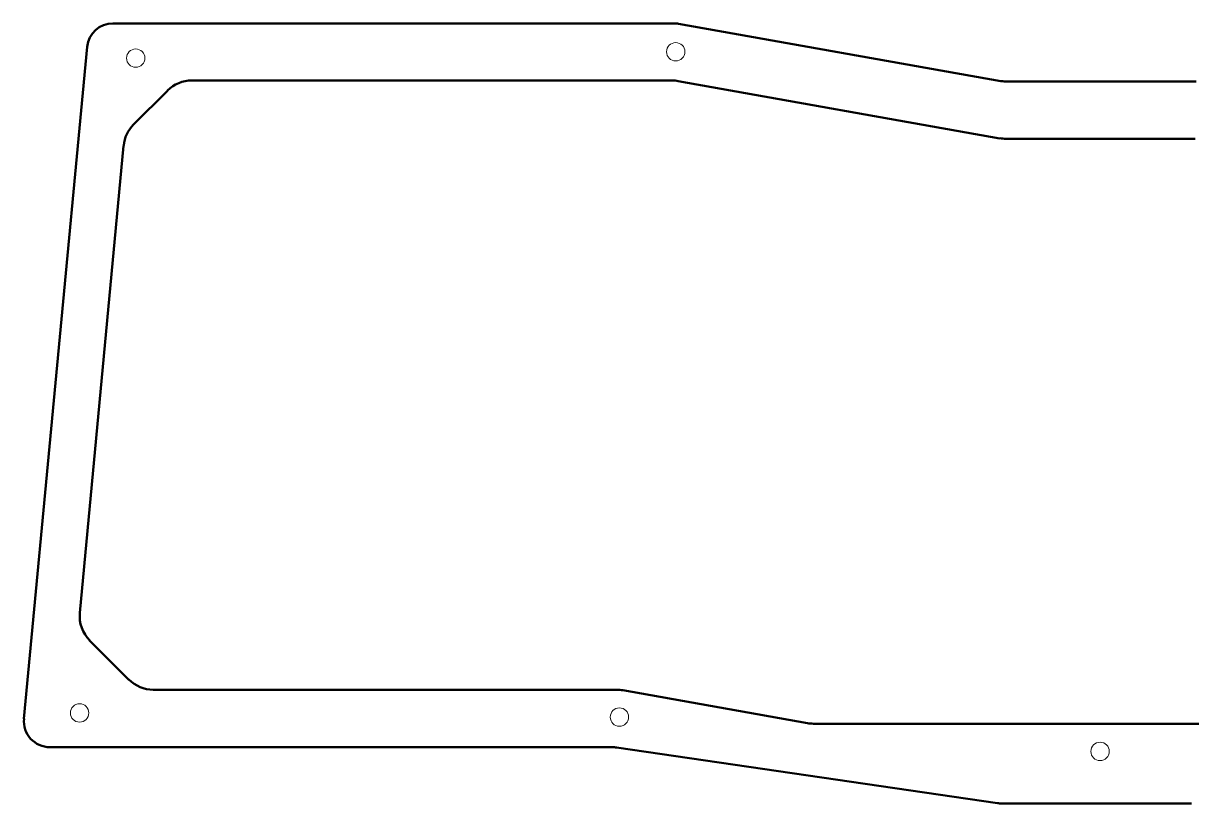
# Model space of a CAD drawing. Header units: millimetres. Extents: x -1113 to 163, y -392 to 100.
# Drawn here: x -1113.1 to -909.5, y -36.3 to 99.7 of the extents above; entities that cross this region are included whole.
import ezdxf

# ---------------------------------------------------------------- set-up
doc = ezdxf.new("R2010")
doc.units = ezdxf.units.MM
doc.header["$MEASUREMENT"] = 0
doc.layers.add('Layer 1', color=7, linetype='Continuous')

msp = doc.modelspace()

# ---------------------------------------------------------------- linework, layer by layer
at = {"layer": 'Layer 1', "color": 250, "lineweight": 20}
for centre in [(-999.4226, 94.7228), (-1093.5129, 93.6162), (-1103.3074, -20.5043), (-1009.2262, -21.2308), (-925.4731, -27.2169), (-925.4731, -27.2169)]:
    msp.add_ellipse(centre, major_axis=(0, 1.6), ratio=1, dxfattribs=at)
at = {"layer": 'Layer 1', "color": 250, "lineweight": 50}
for points in [[(-1097.4882, 99.6792), (-1099.8092, 99.6792), (-1101.7491, 97.9132), (-1101.9664, 95.6024)], [(-1097.4988, 99.6792), (-1097.4988, 99.6792), (-999.7156, 99.6792), (-999.7156, 99.6792)], [(-998.9169, 99.6096), (-999.177, 99.6559), (-999.4407, 99.6792), (-999.705, 99.6792)], [(-998.9324, 99.6157), (-998.9324, 99.6157), (-942.7984, 89.6251), (-942.7984, 89.6251)], [(-1112.9969, -21.5595), (-1112.9969, -21.5595), (-1101.9862, 95.5941), (-1101.9862, 95.5941)], [(-1083.7366, 89.7216), (-1085.3281, 89.7216), (-1086.8544, 89.0894), (-1087.9798, 87.964)], [(-1000.0542, 89.7216), (-1000.0542, 89.7216), (-1083.7472, 89.7216), (-1083.7472, 89.7216)], [(-998.9922, 89.6288), (-999.3393, 89.6905), (-999.6911, 89.7216), (-1000.0436, 89.7216)], [(-942.9254, 79.6251), (-942.9254, 79.6251), (-998.9959, 89.6158), (-998.9959, 89.6158)], [(-942.7927, 89.6311), (-942.5326, 89.5848), (-942.2689, 89.5616), (-942.0046, 89.5616)], [(-1087.9806, 87.9436), (-1087.9806, 87.9436), (-1093.8861, 82.0381), (-1093.8861, 82.0381)], [(-1093.8853, 82.0585), (-1094.8734, 81.0704), (-1095.4857, 79.7684), (-1095.6166, 78.3772)], [(-942.929, 79.6544), (-942.582, 79.5926), (-942.2301, 79.5616), (-941.8776, 79.5616)], [(-908.8895, 79.5404), (-908.8895, 79.5404), (-920.7216, 79.5404), (-920.7216, 79.5404)], [(-1095.6217, 78.3551), (-1095.6217, 78.3551), (-1103.2841, -3.0519), (-1103.2841, -3.0519)], [(-1103.2577, -3.051), (-1103.4251, -4.8306), (-1102.7904, -6.5921), (-1101.5265, -7.856)], [(-1101.5484, -7.8567), (-1101.5484, -7.8567), (-1094.6904, -14.7147), (-1094.6904, -14.7147)], [(-1094.6897, -14.6929), (-1093.5643, -15.8182), (-1092.038, -16.4504), (-1090.4465, -16.4504)], [(-1090.4571, -16.4716), (-1090.4571, -16.4716), (-1009.6851, -16.4716), (-1009.6851, -16.4716)], [(-1008.6231, -16.5644), (-1008.9701, -16.5026), (-1009.322, -16.4716), (-1009.6745, -16.4716)], [(-1008.6479, -16.5562), (-1008.6479, -16.5562), (-976.4746, -22.2924), (-976.4746, -22.2924)], [(-976.4782, -22.2843), (-976.1311, -22.346), (-975.7793, -22.3771), (-975.4268, -22.3771)], [(-975.4374, -22.3771), (-975.4374, -22.3771), (-875.2345, -22.3771), (-875.2345, -22.3771)], [(-1010.4973, -26.4702), (-1010.4973, -26.4702), (-1108.5095, -26.4702), (-1108.5095, -26.4702)], [(-1009.6987, -26.5398), (-1009.9588, -26.4935), (-1010.2225, -26.4702), (-1010.4867, -26.4702)], [(-943.3778, -36.2493), (-943.3778, -36.2493), (-1009.7142, -26.5549), (-1009.7142, -26.5549)], [(-943.3722, -36.222), (-943.112, -36.2683), (-942.8483, -36.2916), (-942.5841, -36.2916)], [(-942.5947, -36.3128), (-942.5947, -36.3128), (-909.5324, -36.3128), (-909.5324, -36.3128)]]:
    msp.add_open_spline(points, degree=3, dxfattribs=at)
for points, knots in [([(-908.7625, 89.5404), (-908.7625, 89.5404), (-931.621, 89.5404), (-931.621, 89.5404), (-931.621, 89.5404), (-942.0152, 89.5404), (-942.0152, 89.5404)], [0, 0, 0, 0, 0.5, 0.5, 0.5, 1, 1, 1, 1]), ([(-930.0561, 79.5404), (-930.0561, 79.5404), (-931.6044, 79.5404), (-931.6044, 79.5404), (-931.6044, 79.5404), (-941.8882, 79.5404), (-941.8882, 79.5404)], [0, 0, 0, 0, 0.5, 0.5, 0.5, 1, 1, 1, 1]), ([(-928.9555, 79.5404), (-928.9555, 79.5404), (-929.146, 79.5404), (-929.146, 79.5404), (-929.146, 79.5404), (-929.3153, 79.5404), (-929.3153, 79.5404), (-929.3153, 79.5404), (-929.5058, 79.5404), (-929.5058, 79.5404), (-929.5058, 79.5404), (-929.654, 79.5404), (-929.654, 79.5404), (-929.654, 79.5404), (-929.781, 79.5404), (-929.781, 79.5404), (-929.781, 79.5404), (-929.908, 79.5404), (-929.908, 79.5404), (-929.908, 79.5404), (-929.9715, 79.5404), (-929.9715, 79.5404), (-929.9715, 79.5404), (-930.035, 79.5404), (-930.035, 79.5404), (-930.035, 79.5404), (-930.0561, 79.5404), (-930.0561, 79.5404)], [0, 0, 0, 0, 0.11111111, 0.11111111, 0.11111111, 0.22222222, 0.22222222, 0.22222222, 0.33333333, 0.33333333, 0.33333333, 0.44444444, 0.44444444, 0.44444444, 0.55555556, 0.55555556, 0.55555556, 0.66666667, 0.66666667, 0.66666667, 0.77777778, 0.77777778, 0.77777778, 0.88888889, 0.88888889, 0.88888889, 1, 1, 1, 1]), ([(-920.7216, 79.5404), (-920.7216, 79.5404), (-920.7428, 79.5404), (-920.7428, 79.5404), (-920.7428, 79.5404), (-920.8063, 79.5404), (-920.8063, 79.5404), (-920.8063, 79.5404), (-920.9121, 79.5404), (-920.9121, 79.5404), (-920.9121, 79.5404), (-921.0391, 79.5404), (-921.0391, 79.5404), (-921.0391, 79.5404), (-921.2085, 79.5404), (-921.2085, 79.5404), (-921.2085, 79.5404), (-921.399, 79.5404), (-921.399, 79.5404), (-921.399, 79.5404), (-921.6106, 79.5404), (-921.6106, 79.5404), (-921.6106, 79.5404), (-921.8223, 79.5404), (-921.8223, 79.5404), (-921.8223, 79.5404), (-928.9555, 79.5404), (-928.9555, 79.5404)], [0, 0, 0, 0, 0.11111111, 0.11111111, 0.11111111, 0.22222222, 0.22222222, 0.22222222, 0.33333333, 0.33333333, 0.33333333, 0.44444444, 0.44444444, 0.44444444, 0.55555556, 0.55555556, 0.55555556, 0.66666667, 0.66666667, 0.66666667, 0.77777778, 0.77777778, 0.77777778, 0.88888889, 0.88888889, 0.88888889, 1, 1, 1, 1]), ([(-1112.9771, -21.5512), (-1113.0956, -22.8118), (-1112.6774, -24.064), (-1111.825, -25.0003), (-1110.9726, -25.9366), (-1109.7651, -26.4702), (-1108.4989, -26.4702)], [0, 0, 0, 0, 0.5, 0.5, 0.5, 1, 1, 1, 1])]:
    msp.add_open_spline(points, degree=3, knots=knots, dxfattribs=at)

doc.saveas('drawing.dxf')
